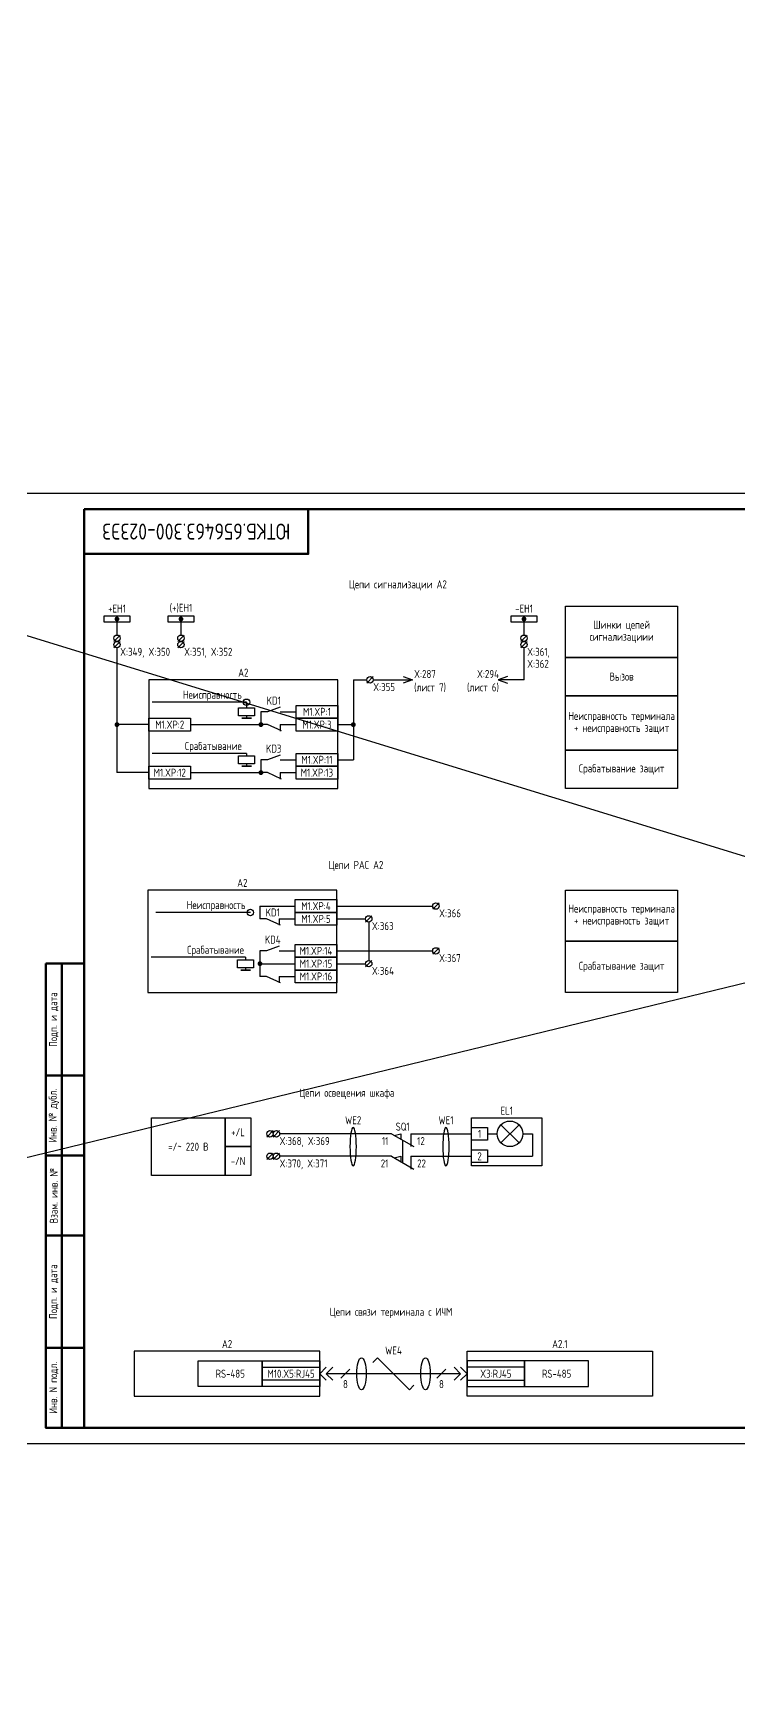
# Model space of a CAD drawing. Header units: millimetres. Extents: x -1244 to 6083, y -90 to 1191.
# Drawn here: x 3784 to 4005, y 675 to 1191 of the extents above; entities that cross this region are included whole.
import ezdxf

# ---------------------------------------------------------------- set-up
doc = ezdxf.new("R2010")
doc.units = ezdxf.units.MM
doc.styles.add('Gost_type_A', font='GOST_0.TTF')

# ---------------------------------------------------------------- blocks, each defined once
blk = doc.blocks.new('Формат_А3')
blk.add_lwpolyline([(-420, 297), (0, 297), (0, 0), (-420, 0)], close=True)
at = {"lineweight": 50}
blk.add_lwpolyline([(-400, 292), (-5, 292), (-5, 5), (-400, 5)], close=True, dxfattribs=at)
blk = doc.blocks.new('Штамп левый нижний')
at = {"lineweight": 50}
for points in [[(-12, 145), (-7, 145), (-7, 110), (-12, 110)], [(-7, 145), (0, 145), (0, 110), (-7, 110)], [(-12, 110), (-7, 110), (-7, 85), (-12, 85)], [(-7, 110), (0, 110), (0, 85), (-7, 85)], [(-12, 85), (-7, 85), (-7, 60), (-12, 60)], [(-7, 85), (0, 85), (0, 60), (-7, 60)], [(-12, 60), (-7, 60), (-7, 25), (-12, 25)], [(-7, 60), (0, 60), (0, 25), (-7, 25)], [(-12, 25), (-7, 25), (-7, 0), (-12, 0)], [(-7, 25), (0, 25), (0, 0), (-7, 0)]]:
    blk.add_lwpolyline(points, close=True, dxfattribs=at)
at = {"char_height": 2.5, "attachment_point": 5, "rotation": 90, "style": 'Gost_type_A'}
for s, insert, width in [('Подп. и дата', (-9.5, 127.5), 35), ('Инв. № дубл.', (-9.5, 97.5), 25), ('Взам. инв. №', (-9.5, 72.5), 25), ('Подп. и дата', (-9.5, 42.5), 35), ('Инв. N подл.', (-9.5, 12.5), 25)]:
    blk.add_mtext(s, dxfattribs=dict(at, insert=insert, width=width))
blk = doc.blocks.new('Штамп угловой верхний')
at = {"lineweight": 50}
blk.add_lwpolyline([(0, 0), (70, 0), (70, -14), (0, -14)], close=True, dxfattribs=at)
blk = doc.blocks.new('POINT')
at = {"const_width": 0.75}
blk.add_lwpolyline([(-0.375, 0, 1), (0.375, 0, 1)], format="xyb", close=True, dxfattribs=at)
blk = doc.blocks.new('Шинка')
blk.add_lwpolyline([(-4, 1), (4, 1), (4, -1), (-4, -1)], close=True)
blk.add_blockref('POINT', (0, 0))

msp = doc.modelspace()

# ---------------------------------------------------------------- linework, layer by layer
at = {"color": 5}
for p, q in [((3168.72, 1191.07), (4757.14, 703.41)), ((3104.61, 674.94), (4860.42, 1102.08))]:
    msp.add_line(p, q, dxfattribs=at)
for p, q in [((3810.23, 1007.99), (3810.23, 1002.99)), ((3830.23, 1006.99), (3830.23, 1002.99)), ((3937.46, 1002.99), (3937.46, 1007.99)), ((3811.23, 1002.99), (3809.23, 1000.99)), ((3831.23, 1002.99), (3829.23, 1000.99)), ((3938.46, 1002.99), (3936.46, 1000.99)), ((3811.23, 1000.99), (3809.23, 998.99)), ((3810.23, 998.99), (3810.23, 959.99)), ((3831.23, 1000.99), (3829.23, 998.99)), ((3938.46, 1000.99), (3936.46, 998.99)), ((3937.46, 1000.99), (3937.46, 1001)), ((3937.46, 1000.99), (3937.46, 1001)), ((3937.46, 988.99), (3937.46, 998.99)), ((3884.11, 988.99), (3888.32, 988.99)), ((3884.11, 988.99), (3884.11, 963.99)), ((3890.32, 989.99), (3888.32, 987.99)), ((3890.32, 988.99), (3902.65, 988.99)), ((3937.46, 988.99), (3929.33, 988.99)), ((3850.73, 981.99), (3821.23, 981.99)), ((3850.73, 981.99), (3850.73, 980.24)), ((3850.73, 977.74), (3850.73, 976.99)), ((3820.23, 974.99), (3810.23, 974.99)), ((3861.23, 974.99), (3861.23, 972.99)), ((3879.23, 974.99), (3884.11, 974.99)), ((3850.73, 965.99), (3821.23, 965.99)), ((3850.73, 965.99), (3850.73, 965.24)), ((3850.73, 962.74), (3850.73, 961.99)), ((3879.23, 963.99), (3884.11, 963.99)), ((3820.23, 959.99), (3810.23, 959.99)), ((3861.23, 959.99), (3861.23, 957.99)), ((3910.92, 919.3), (3908.92, 917.3)), ((3851.92, 916.3), (3822.42, 916.3)), ((3854.92, 918.3), (3854.92, 914.3)), ((3860.92, 914.3), (3860.92, 912.3)), ((3878.92, 918.3), (3908.92, 918.3)), ((3878.92, 914.3), (3887.92, 914.3)), ((3889.92, 915.3), (3887.92, 913.3)), ((3888.92, 913.3), (3888.92, 901.3)), ((3878.92, 904.3), (3908.92, 904.3)), ((3910.92, 905.3), (3908.92, 903.3)), ((3850.42, 902.3), (3820.92, 902.3)), ((3850.42, 902.3), (3850.42, 901.55)), ((3850.42, 899.05), (3850.42, 898.3)), ((3878.92, 900.3), (3887.92, 900.3)), ((3889.92, 901.3), (3887.92, 899.3)), ((3860.92, 896.3), (3860.92, 894.3)), ((3859.06, 848.13), (3857.06, 846.13)), ((3861.06, 848.13), (3859.06, 846.13)), ((3896.06, 847.13), (3861.07, 847.13)), ((3896.06, 847.13), (3902.98, 843.13)), ((3896.92, 846.63), (3898.92, 847.13)), ((3898.92, 847.13), (3898.92, 845.47)), ((3902.06, 847.13), (3902.06, 843.13)), ((3902.06, 847.13), (3921.06, 847.13)), ((3926.06, 847.13), (3929.06, 847.13)), ((3930.23, 849.95), (3935.89, 844.3)), ((3935.89, 849.95), (3930.23, 844.3)), ((3937.06, 847.13), (3940.06, 847.13)), ((3940.06, 847.13), (3940.06, 840.13)), ((3859.06, 841.13), (3857.06, 839.13)), ((3861.06, 841.13), (3859.06, 839.13)), ((3896.06, 840.13), (3861.07, 840.13)), ((3896.06, 840.13), (3902.98, 836.13)), ((3896.92, 839.63), (3898.92, 840.13)), ((3898.92, 840.13), (3898.92, 838.47)), ((3902.06, 840.13), (3902.06, 836.13)), ((3902.06, 840.13), (3921.06, 840.13)), ((3926.06, 840.13), (3940.06, 840.13)), ((3890.18, 775.73), (3891.65, 777.19)), ((3891.65, 777.19), (3901.65, 767.19)), ((3873.65, 772.19), (3875.65, 774.19)), ((3873.65, 772.19), (3875.65, 774.19)), ((3873.65, 772.19), (3875.65, 770.19)), ((3873.65, 772.19), (3875.65, 770.19)), ((3875.65, 772.19), (3877.65, 774.19)), ((3875.65, 772.19), (3877.65, 774.19)), ((3917.65, 772.19), (3875.65, 772.19)), ((3875.65, 772.19), (3877.65, 770.19)), ((3875.65, 772.19), (3877.65, 770.19)), ((3883.06, 773.61), (3880.24, 770.78)), ((3913.06, 773.61), (3910.24, 770.78)), ((3917.65, 772.19), (3915.65, 774.19)), ((3917.65, 772.19), (3915.65, 774.19)), ((3917.65, 772.19), (3915.65, 770.19)), ((3917.65, 772.19), (3915.65, 770.19)), ((3919.65, 772.19), (3917.65, 774.19)), ((3919.65, 772.19), (3917.65, 774.19)), ((3919.65, 772.19), (3917.65, 770.19)), ((3919.65, 772.19), (3917.65, 770.19)), ((3901.65, 767.19), (3903.06, 768.61))]:
    msp.add_line(p, q)
at = {"ltscale": 1.08}
for p, q in [((3857.23, 978.99), (3855.23, 978.99)), ((3855.23, 978.99), (3855.23, 974.99)), ((3861.23, 978.99), (3866.23, 978.99)), ((3833.23, 974.99), (3855.23, 974.99)), ((3857.23, 974.99), (3855.23, 974.99)), ((3861.23, 974.99), (3866.23, 974.99)), ((3857.23, 963.99), (3855.23, 963.99)), ((3855.23, 963.99), (3855.23, 959.99)), ((3861.23, 963.99), (3866.23, 963.99)), ((3833.23, 959.99), (3855.23, 959.99)), ((3857.23, 959.99), (3855.23, 959.99)), ((3861.23, 959.99), (3866.23, 959.99)), ((3854.92, 918.3), (3865.92, 918.3)), ((3856.92, 914.3), (3854.92, 914.3)), ((3860.92, 914.3), (3865.92, 914.3)), ((3856.92, 904.3), (3854.92, 904.3)), ((3854.92, 904.3), (3854.92, 896.3)), ((3860.92, 904.3), (3865.92, 904.3)), ((3854.92, 900.3), (3865.92, 900.3)), ((3856.92, 896.3), (3854.92, 896.3)), ((3860.92, 896.3), (3865.92, 896.3))]:
    msp.add_line(p, q, dxfattribs=at)
at = {"ltscale": 4.32}
for p, q in [((3861.23, 980.49), (3857.23, 978.99)), ((3861.62, 973), (3857.23, 974.99)), ((3861.23, 965.49), (3857.23, 963.99)), ((3861.62, 958), (3857.23, 959.99)), ((3861.31, 912.3), (3856.92, 914.3)), ((3860.92, 905.8), (3856.92, 904.3)), ((3861.31, 894.3), (3856.92, 896.3))]:
    msp.add_line(p, q, dxfattribs=at)
at = {"ltscale": 0.5}
msp.add_line((3899.52, 845.13), (3899.52, 838.13), dxfattribs=at)
for points in [[(3985.46, 995.99), (3950.46, 995.99), (3950.46, 1011.99), (3985.46, 1011.99)], [(3985.46, 983.99), (3950.46, 983.99), (3950.46, 995.99), (3985.46, 995.99)], [(3820.23, 954.99), (3879.23, 954.99), (3879.23, 988.99), (3820.23, 988.99)], [(3866.23, 980.99), (3879.23, 980.99), (3879.23, 976.99), (3866.23, 976.99)], [(3985.46, 966.99), (3950.46, 966.99), (3950.46, 983.99), (3985.46, 983.99)], [(3820.23, 976.99), (3833.23, 976.99), (3833.23, 972.99), (3820.23, 972.99)], [(3853.23, 980.24), (3853.23, 977.74), (3848.23, 977.74), (3848.23, 980.24)], [(3852.23, 976.99), (3849.23, 976.99)], [(3866.23, 976.99), (3879.23, 976.99), (3879.23, 972.99), (3866.23, 972.99)], [(3853.23, 965.24), (3853.23, 962.74), (3848.23, 962.74), (3848.23, 965.24)], [(3866.23, 965.99), (3879.23, 965.99), (3879.23, 961.99), (3866.23, 961.99)], [(3985.46, 954.99), (3950.46, 954.99), (3950.46, 966.99), (3985.46, 966.99)], [(3820.23, 961.99), (3833.23, 961.99), (3833.23, 957.99), (3820.23, 957.99)], [(3852.23, 961.99), (3849.23, 961.99)], [(3866.23, 961.99), (3879.23, 961.99), (3879.23, 957.99), (3866.23, 957.99)], [(3819.92, 891.3), (3878.92, 891.3), (3878.92, 923.3), (3819.92, 923.3)], [(3865.92, 920.3), (3878.92, 920.3), (3878.92, 916.3), (3865.92, 916.3)], [(3985.46, 907.3), (3950.46, 907.3), (3950.46, 923.3), (3985.46, 923.3)], [(3865.92, 916.3), (3878.92, 916.3), (3878.92, 912.3), (3865.92, 912.3)], [(3865.92, 906.3), (3878.92, 906.3), (3878.92, 902.3), (3865.92, 902.3)], [(3985.46, 891.3), (3950.46, 891.3), (3950.46, 907.3), (3985.46, 907.3)], [(3852.92, 901.55), (3852.92, 899.05), (3847.92, 899.05), (3847.92, 901.55)], [(3851.92, 898.3), (3848.92, 898.3)], [(3865.92, 902.3), (3878.92, 902.3), (3878.92, 898.3), (3865.92, 898.3)], [(3865.92, 898.3), (3878.92, 898.3), (3878.92, 894.3), (3865.92, 894.3)], [(3844.06, 834.13), (3821.06, 834.13), (3821.06, 852.13), (3844.06, 852.13)], [(3852.06, 843.13), (3844.06, 843.13), (3844.06, 852.13), (3852.06, 852.13)], [(3921.06, 852.13), (3943.06, 852.13), (3943.06, 837.13), (3921.06, 837.13)], [(3921.06, 849.13), (3926.06, 849.13), (3926.06, 845.13), (3921.06, 845.13)], [(3852.06, 834.13), (3844.06, 834.13), (3844.06, 843.13), (3852.06, 843.13)], [(3921.06, 842.13), (3926.06, 842.13), (3926.06, 838.13), (3921.06, 838.13)], [(3815.65, 765.19), (3873.65, 765.19), (3873.65, 779.19), (3815.65, 779.19)], [(3835.65, 776.19), (3855.65, 776.19), (3855.65, 768.19), (3835.65, 768.19)], [(3855.65, 776.19), (3873.65, 776.19), (3873.65, 768.19), (3855.65, 768.19)], [(3977.65, 765.19), (3919.65, 765.19), (3919.65, 779.19), (3977.65, 779.19)], [(3937.65, 776.19), (3919.65, 776.19), (3919.65, 768.19), (3937.65, 768.19)], [(3957.65, 776.19), (3937.65, 776.19), (3937.65, 768.19), (3957.65, 768.19)], [(3855.65, 774.19), (3873.65, 774.19), (3873.65, 770.19), (3855.65, 770.19)], [(3937.65, 774.19), (3919.65, 774.19), (3919.65, 770.19), (3937.65, 770.19)]]:
    msp.add_lwpolyline(points, close=True)
for points in [[(3899.65, 989.99), (3902.65, 988.99), (3899.65, 987.99)], [(3932.33, 989.99), (3929.33, 988.99), (3932.33, 987.99)]]:
    msp.add_lwpolyline(points)
for centre, radius in [((3810.23, 1001.99), 1), ((3830.23, 1001.99), 1), ((3937.46, 1001.99), 1), ((3810.23, 999.99), 1), ((3830.23, 999.99), 1), ((3937.46, 999.99), 1), ((3889.32, 988.99), 1), ((3850.73, 981.99), 1), ((3909.92, 918.3), 1), ((3851.92, 916.3), 1), ((3888.92, 914.3), 1), ((3909.92, 904.3), 1), ((3888.92, 900.3), 1), ((3858.06, 847.13), 1), ((3860.06, 847.13), 1), ((3933.06, 847.13), 4), ((3858.06, 840.13), 1), ((3860.06, 840.13), 1)]:
    msp.add_circle(centre, radius)
at = {"extrusion": (0, 0, -1)}
for centre in [(3884.06, 843.13), (3913.06, 843.13)]:
    msp.add_ellipse(centre, major_axis=(0, -6), ratio=0.166667, dxfattribs=at)
for centre in [(3886.65, 772.19), (3906.65, 772.19)]:
    msp.add_ellipse(centre, major_axis=(0, -5), ratio=0.293778)

# ---------------------------------------------------------------- block references
at = {"color": 1}
for name, p in [('Формат_А3', (4200, 750.32)), ('Штамп левый нижний', (3800, 755.32))]:
    msp.add_blockref(name, p, dxfattribs=at)
for name, p in [('Штамп угловой верхний', (3800, 1042.32)), ('Шинка', (3810.23, 1007.99)), ('Шинка', (3830.23, 1007.99)), ('Шинка', (3937.46, 1007.99)), ('POINT', (3810.23, 974.99)), ('POINT', (3855.23, 974.99)), ('POINT', (3884.11, 974.99)), ('POINT', (3855.23, 959.99)), ('POINT', (3854.92, 900.3))]:
    msp.add_blockref(name, p)

# ---------------------------------------------------------------- texts
at = {"insert": (3835, 1035.32), "char_height": 5, "width": 70, "attachment_point": 5, "rotation": 180, "style": 'Gost_type_A'}
msp.add_mtext('ЮТКБ.656463.300-023Э3', dxfattribs=at)
at = {"char_height": 2.5, "style": 'Gost_type_A'}
for s, insert, width, attachment_point, line_spacing_factor in [('Цепи сигнализации А2', (3898.02, 1018.49), 197.5, 5, 0.9), ('Шинки цепей сигнализациии', (3967.96, 1003.99), 35, 5, 0.9), ('X:349, X:350', (3811.23, 998.99), 16, 1, 0.9), ('X:351, X:352', (3831.23, 998.99), 16, 1, 0.9), ('X:361,\\PX:362', (3938.46, 998.99), 16, 1, 0.9), ('A2', (3849.73, 989.99), 59, 8, 0.9), ('Вызов', (3967.96, 989.99), 35, 5, 0.9), ('Неисправность', (3849.23, 983.99), 37, 6, 0.8), ('Неисправность терминала + неисправность защит', (3967.96, 975.49), 35, 5, 0.9), ('Срабатывание защит', (3967.96, 960.99), 35, 5, 0.9), ('Цепи РАС А2', (3884.92, 930.8), 191.9988, 5, 0.9), ('A2', (3849.42, 924.3), 59, 8, 0.9), ('Неисправность', (3850.42, 918.3), 37, 6, 0.8), ('Неисправность терминала + неисправность защит', (3967.96, 915.3), 35, 5, 0.9), ('X:366', (3910.92, 917.3), 8, 1, 0.9), ('X:363', (3889.92, 913.3), 8, 1, 0.9), ('X:367', (3910.92, 903.3), 8, 1, 0.9), ('X:364', (3889.92, 899.3), 8, 1, 0.9), ('Срабатывание защит', (3967.96, 899.3), 35, 5, 0.9), ('Цепи освещения шкафа', (3882.06, 859.63), 122, 5, 0.9), ('EL1', (3932.05, 853.13), 21.9942, 8, 0.9), ('+/L', (3848.06, 847.63), 8, 5, 0.9), ('=/~ 220 В', (3832.56, 843.13), 23, 5, 0.9), ('X:368, X:369', (3861.06, 846.13), 17.9949, 1, 0.9), ('-/N', (3848.06, 838.63), 8, 5, 0.9), ('X:370, X:371', (3861.06, 839.13), 17.9949, 1, 0.9), ('Цепи связи терминала с ИЧМ', (3895.9, 791.19), 197.5, 5, 0.9), ('A2', (3844.65, 780.2), 58.0002, 8, 0.9), ('A2.1', (3948.65, 780.2), 58.0002, 8, 0.9)]:
    msp.add_mtext(s, dxfattribs=dict(at, insert=insert, width=width, attachment_point=attachment_point, line_spacing_factor=line_spacing_factor))
for s, insert, width, attachment_point in [('+EH1', (3810.23, 1009.99), 10, 8), ('(+)EH1', (3830.23, 1009.99), 10, 8), ('-EH1', (3937.46, 1009.99), 10, 8), ('\\pxql;X:287\\P(лист 7)', (3912.61, 992.06), 19, 2), ('\\pxqr;X:294\\P(лист 6)', (3920.11, 992.06), 19, 2), ('KD1', (3859.23, 982.49), 8, 5), ('M1.XP:2', (3826.73, 974.99), 13, 5), ('M1.XP:3', (3872.73, 974.99), 13, 5), ('M1.XP:1', (3872.73, 978.99), 13, 5), ('KD3', (3859.23, 967.49), 8, 5), ('M1.XP:11', (3872.73, 963.99), 13, 5), ('M1.XP:12', (3826.73, 959.99), 13, 5), ('M1.XP:13', (3872.73, 959.99), 13, 5), ('M1.XP:4', (3872.42, 918.3), 13, 5), ('KD1', (3858.92, 916.3), 8, 5), ('M1.XP:5', (3872.42, 914.3), 13, 5), ('KD4', (3858.92, 907.8), 8, 5), ('M1.XP:14', (3872.42, 904.3), 13, 5), ('M1.XP:15', (3872.42, 900.3), 13, 5), ('M1.XP:16', (3872.42, 896.3), 13, 5), ('WE2', (3884.06, 850.13), 10, 8), ('WE1', (3913.06, 850.13), 10, 8), ('SQ1', (3899.52, 848.13), 10, 8), ('1', (3923.56, 847.13), 5, 5), ('11', (3895.06, 846.13), 6, 3), ('12', (3904.06, 846.13), 6, 1), ('2', (3923.56, 840.13), 5, 5), ('21', (3895.06, 839.13), 6, 3), ('22', (3904.06, 839.13), 6, 1), ('WE4', (3896.65, 778.19), 20, 8), ('RS-485', (3845.65, 772.19), 19.9998, 5), ('M10.X5:RJ45', (3864.65, 772.19), 18.0002, 5), ('8', (3881.65, 770.19), 20, 2), ('8', (3911.65, 770.19), 20, 2), ('X3:RJ45', (3928.65, 772.19), 18.0002, 5), ('RS-485', (3947.65, 772.19), 19.9998, 5)]:
    msp.add_mtext(s, dxfattribs=dict(at, insert=insert, width=width, attachment_point=attachment_point))
at = {"lineweight": 25, "insert": (3890.32, 987.99), "char_height": 2.5, "width": 16, "attachment_point": 1, "line_spacing_factor": 0.9, "style": 'Gost_type_A'}
msp.add_mtext('X:355', dxfattribs=at)
at = {"color": 6, "char_height": 2.5, "width": 37, "attachment_point": 6, "line_spacing_factor": 0.8, "style": 'Gost_type_A'}
for insert in [(3849.23, 967.99), (3849.92, 904.3)]:
    msp.add_mtext('Срабатывание', dxfattribs=dict(at, insert=insert))

doc.saveas('drawing.dxf')
